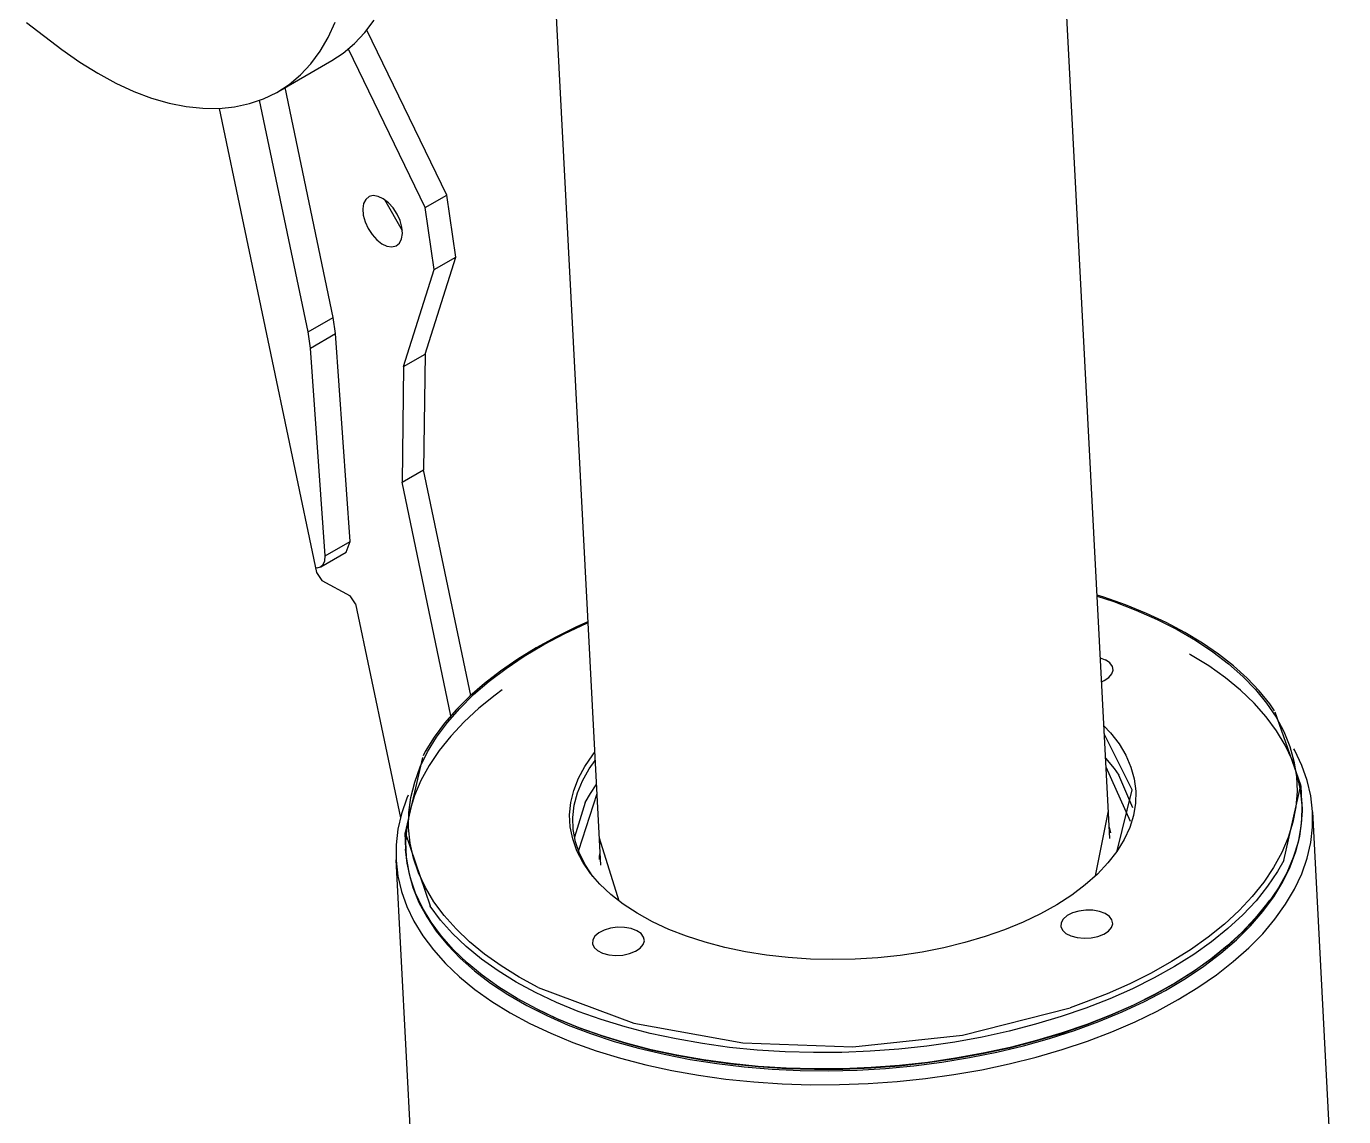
# Model space of a CAD drawing. Extents: x 0 to 258, y 0 to 184.
# Drawn here: x 40.68 to 53.6, y 122.63 to 133.31 of the extents above; entities that cross this region are included whole.
import ezdxf

# ---------------------------------------------------------------- set-up
doc = ezdxf.new("R2010")
doc.units = 0

msp = doc.modelspace()

# ---------------------------------------------------------------- linework, layer by layer
for p, q in [((51.305945, 125.352909), (50.716454, 136.605888)), ((45.788331, 135.104115), (46.313, 125.091236)), ((40.683202, 133.350194), (41.032717, 133.087993)), ((43.643971, 133.205616), (43.712474, 133.354115)), ((44.003367, 133.253569), (44.094349, 133.375922)), ((43.564022, 133.069845), (43.643971, 133.205616)), ((43.901812, 133.145262), (44.003367, 133.253569)), ((44.806729, 131.660038), (44.022769, 133.277434)), ((41.032748, 133.087958), (41.208297, 132.963691)), ((43.473037, 132.947494), (43.564022, 133.069845)), ((43.678629, 132.978349), (43.790201, 133.051549)), ((43.790201, 133.051549), (43.901812, 133.145262)), ((44.594533, 131.537536), (43.84153, 133.091697)), ((41.208297, 132.963691), (41.384813, 132.853387)), ((43.148322, 132.672068), (43.678547, 132.978455)), ((43.371482, 132.839187), (43.473037, 132.947494)), ((41.384813, 132.853387), (41.561401, 132.757602)), ((43.259873, 132.745474), (43.371482, 132.839187)), ((41.561401, 132.757602), (41.737158, 132.676831)), ((41.737158, 132.676831), (41.91119, 132.611481)), ((43.008813, 132.603671), (43.138779, 132.666835)), ((43.138779, 132.666835), (43.259873, 132.745474)), ((43.692834, 130.461477), (43.221876, 132.714666)), ((41.91119, 132.611481), (42.082608, 132.561888)), ((42.082608, 132.561888), (42.250539, 132.528302)), ((42.250539, 132.528302), (42.414128, 132.510892)), ((42.572542, 132.509834), (42.724974, 132.524968)), ((42.724974, 132.524968), (42.870645, 132.5563)), ((42.870645, 132.5563), (43.008813, 132.603671)), ((43.445184, 130.318602), (42.970787, 132.588724)), ((42.414128, 132.510892), (42.572542, 132.509834)), ((42.574971, 132.509879), (43.528528, 127.960639)), ((44.011254, 131.618123), (43.990088, 131.577068)), ((44.043647, 131.644555), (44.011254, 131.618123)), ((44.085049, 131.654556), (44.043647, 131.644555)), ((44.132645, 131.647465), (44.085049, 131.654556)), ((44.183186, 131.623759), (44.132645, 131.647465)), ((44.233229, 131.585042), (44.183186, 131.623759)), ((44.194449, 131.616385), (44.369455, 131.313233)), ((44.594533, 131.537536), (44.806729, 131.660038)), ((44.894766, 131.052918), (44.806776, 131.660065)), ((43.990088, 131.577068), (43.981568, 131.524191)), ((43.981568, 131.524191), (43.986304, 131.463093)), ((44.279367, 131.533959), (44.233229, 131.585042)), ((44.318451, 131.473991), (44.279367, 131.533959)), ((44.682634, 130.930456), (44.594644, 131.537605)), ((43.986304, 131.463093), (44.003952, 131.397942)), ((44.003952, 131.397942), (44.033321, 131.333178)), ((44.347823, 131.409224), (44.318451, 131.473991)), ((44.36547, 131.344073), (44.347823, 131.409224)), ((44.033321, 131.333178), (44.072408, 131.27321)), ((44.072408, 131.27321), (44.118543, 131.222127)), ((44.34052, 131.189046), (44.361687, 131.230101)), ((44.361687, 131.230101), (44.370206, 131.282978)), ((44.370206, 131.282978), (44.36547, 131.344073)), ((44.118543, 131.222127), (44.168589, 131.18341)), ((44.168589, 131.18341), (44.219129, 131.159704)), ((44.219129, 131.159704), (44.266723, 131.152613)), ((44.266723, 131.152613), (44.308127, 131.162614)), ((44.308127, 131.162614), (44.34052, 131.189046)), ((44.594004, 130.10138), (44.894835, 131.05282)), ((44.682639, 130.930583), (44.894835, 131.05282)), ((44.382073, 129.978878), (44.682639, 130.930583)), ((43.445184, 130.318602), (43.692834, 130.461477)), ((43.715387, 130.301613), (43.692712, 130.461538)), ((43.467902, 130.158741), (43.445227, 130.318666)), ((43.467939, 130.158794), (43.715324, 130.301669)), ((43.859521, 128.265703), (43.715324, 130.301669)), ((43.611872, 128.122828), (43.467939, 130.158794)), ((44.382073, 129.978878), (44.594004, 130.10138)), ((44.594091, 130.101372), (44.57856, 128.968028)), ((44.381962, 129.978912), (44.366431, 128.845566)), ((44.366462, 128.845669), (44.578658, 128.967906)), ((45.040884, 126.756257), (44.578658, 128.967906)), ((44.845358, 126.554115), (44.366462, 128.845669)), ((43.611872, 128.122828), (43.859521, 128.265703)), ((43.818545, 128.159846), (43.859463, 128.265571)), ((43.571126, 128.016995), (43.818511, 128.15987)), ((43.518368, 128.008975), (43.533846, 128.007652)), ((43.533846, 128.007652), (43.568385, 128.015563)), ((43.568385, 128.015563), (43.594288, 128.038953)), ((43.594288, 128.038953), (43.609263, 128.075772)), ((43.609263, 128.075772), (43.611988, 128.122746)), ((43.528525, 127.960517), (43.579505, 127.883457)), ((43.579593, 127.88338), (43.858728, 127.731245)), ((51.246292, 127.718035), (51.181073, 127.738063)), ((43.909795, 127.654259), (43.858815, 127.731319)), ((43.909792, 127.654252), (44.350058, 125.554256)), ((51.181491, 127.73007), (51.34395, 127.675283)), ((51.460274, 127.64216), (51.246292, 127.718035)), ((51.34395, 127.675283), (51.562398, 127.59172)), ((51.664696, 127.559052), (51.460274, 127.64216)), ((51.562398, 127.59172), (51.769667, 127.500428)), ((51.858821, 127.468998), (51.664696, 127.559052)), ((51.769667, 127.500428), (51.964921, 127.401773)), ((45.758066, 127.254948), (45.962768, 127.363062)), ((46.075999, 127.4273), (45.87348, 127.327997)), ((45.962768, 127.363062), (46.178837, 127.464368)), ((46.187936, 127.476277), (46.075999, 127.4273)), ((46.178837, 127.464368), (46.188257, 127.468522)), ((52.041944, 127.372312), (51.858821, 127.468998)), ((51.964921, 127.401773), (52.147375, 127.296157)), ((52.213383, 127.269328), (52.041944, 127.372312)), ((45.681376, 127.222579), (45.500386, 127.111404)), ((45.565558, 127.14046), (45.758066, 127.254948)), ((45.87348, 127.327997), (45.681376, 127.222579)), ((52.147375, 127.296157), (52.31629, 127.184)), ((52.372501, 127.160421), (52.213383, 127.269328)), ((45.500386, 127.111404), (45.331156, 126.994852)), ((45.386012, 127.020059), (45.565558, 127.14046)), ((51.264141, 127.102861), (51.213341, 127.12244)), ((51.306109, 127.074582), (51.264242, 127.102972)), ((52.098731, 127.155084), (52.085978, 127.162413)), ((52.276116, 127.045144), (52.098731, 127.155084)), ((52.31629, 127.184), (52.470992, 127.065755)), ((52.518704, 127.045978), (52.372501, 127.160421)), ((45.331156, 126.994852), (45.174314, 126.873322)), ((45.220158, 126.894234), (45.386012, 127.020059)), ((51.296838, 126.931032), (51.326694, 126.966037)), ((51.331509, 127.040575), (51.306109, 127.074582)), ((51.326694, 126.966037), (51.338547, 127.003475)), ((51.338547, 127.003475), (51.331509, 127.040575)), ((52.439493, 126.928828), (52.276116, 127.045144)), ((52.470992, 127.065755), (52.610855, 126.941901)), ((52.651445, 126.926429), (52.518704, 127.045978)), ((45.174314, 126.873322), (45.030436, 126.747232)), ((45.06866, 126.763485), (45.220158, 126.894234)), ((51.225525, 126.889498), (51.25119, 126.90106)), ((51.25119, 126.90106), (51.296838, 126.931032)), ((52.588202, 126.806607), (52.439493, 126.928828)), ((52.610855, 126.941901), (52.735315, 126.812933)), ((52.770224, 126.80222), (52.651445, 126.926429)), ((45.030436, 126.747232), (44.900065, 126.617025)), ((44.93213, 126.628344), (45.06866, 126.763485)), ((45.280467, 126.759495), (45.120254, 126.629966)), ((45.348015, 126.809486), (45.280467, 126.759495)), ((52.721642, 126.678969), (52.588202, 126.806607)), ((52.735315, 126.812933), (52.843874, 126.679372)), ((52.874613, 126.673826), (52.770224, 126.80222)), ((44.900065, 126.617025), (44.783707, 126.483167)), ((44.811118, 126.489353), (44.93213, 126.628344)), ((45.120254, 126.629966), (44.974847, 126.495735)), ((52.839281, 126.546435), (52.721642, 126.678969)), ((52.843874, 126.679372), (52.936091, 126.541757)), ((52.921449, 126.604802), (52.874613, 126.673826)), ((53.178104, 125.877338), (52.927797, 126.591512)), ((44.783707, 126.483167), (44.681808, 126.346143)), ((44.70611, 126.347071), (44.811118, 126.489353)), ((44.974847, 126.495735), (44.844828, 126.35734)), ((51.24815, 126.457564), (51.313314, 126.387579)), ((52.94064, 126.409534), (52.839281, 126.546435)), ((52.936091, 126.541757), (53.011598, 126.400639)), ((44.681808, 126.346143), (44.594771, 126.206469)), ((44.617531, 126.202072), (44.70611, 126.347071)), ((44.844828, 126.35734), (44.730724, 126.215343)), ((51.525063, 125.829151), (51.252264, 126.379046)), ((51.313314, 126.387579), (51.396576, 126.280007)), ((53.025314, 126.268818), (52.94064, 126.409534)), ((53.011598, 126.400639), (53.07009, 126.256589)), ((44.545733, 126.05494), (44.617531, 126.202072)), ((44.594771, 126.206469), (44.572334, 126.162191)), ((44.730724, 126.215343), (44.632993, 126.070312)), ((46.238228, 126.174817), (46.255003, 126.19601)), ((51.396576, 126.280007), (51.463333, 126.168597)), ((53.09296, 126.124853), (53.025314, 126.268818)), ((53.07009, 126.256589), (53.111327, 126.110185)), ((53.119606, 126.214864), (53.109552, 126.232988)), ((53.189578, 126.069357), (53.119606, 126.214864)), ((44.567712, 126.148375), (44.396416, 125.410944)), ((44.632993, 126.070312), (44.552028, 125.922831)), ((46.095679, 125.943572), (46.15865, 126.060422)), ((46.15865, 126.060422), (46.238228, 126.174817)), ((46.201065, 126.034898), (46.259112, 126.117493)), ((51.264811, 126.13954), (51.350266, 126.039081)), ((51.463333, 126.168597), (51.513159, 126.054046)), ((53.143308, 125.978219), (53.09296, 126.124853)), ((53.111327, 126.110185), (53.13514, 125.962018)), ((53.242227, 125.921119), (53.189578, 126.069357)), ((44.49101, 125.906265), (44.545733, 126.05494)), ((46.049718, 125.825004), (46.095679, 125.943572)), ((46.135036, 125.918153), (46.201065, 126.034898)), ((51.507343, 125.519038), (51.269388, 126.052164)), ((51.350266, 126.039081), (51.396078, 125.974472)), ((51.531608, 125.653848), (51.396078, 125.974472)), ((51.513159, 126.054046), (51.545745, 125.937081)), ((51.545745, 125.937081), (51.560879, 125.818442)), ((53.13514, 125.962018), (53.141437, 125.812682)), ((53.176156, 125.829507), (53.143308, 125.978219)), ((44.453582, 125.756649), (44.49101, 125.906265)), ((44.552028, 125.922831), (44.488157, 125.773495)), ((46.021056, 125.705473), (46.049718, 125.825004)), ((46.054917, 125.67983), (46.086215, 125.799541)), ((46.086215, 125.799541), (46.135036, 125.918153)), ((46.213614, 125.795384), (46.271661, 125.877981)), ((51.379695, 125.232769), (51.525063, 125.829151)), ((51.560879, 125.818442), (51.558498, 125.698877)), ((53.012776, 125.13885), (53.178104, 125.877338)), ((53.141437, 125.812682), (53.130219, 125.662783)), ((53.191369, 125.679317), (53.176156, 125.829507)), ((53.190041, 125.709037), (53.181574, 125.868845)), ((53.277353, 125.770743), (53.242227, 125.921119)), ((44.414857, 125.748637), (44.361668, 125.596534)), ((44.42724, 125.778096), (44.414857, 125.748637)), ((44.433606, 125.606694), (44.453582, 125.756649)), ((44.488157, 125.773495), (44.441633, 125.622908)), ((46.009864, 125.585731), (46.021056, 125.705473)), ((46.041344, 125.559797), (46.054917, 125.67983)), ((46.162076, 125.707233), (46.057068, 125.367069)), ((46.276238, 125.790606), (46.095287, 125.235534)), ((46.162076, 125.707233), (46.213614, 125.795384)), ((51.558498, 125.698877), (51.538548, 125.579146)), ((53.188988, 125.528253), (53.191369, 125.679317)), ((53.189959, 125.709117), (53.191546, 125.620688)), ((53.294816, 125.618814), (53.277353, 125.770743)), ((44.361668, 125.596534), (44.326, 125.443571)), ((44.441633, 125.622908), (44.412648, 125.471669)), ((44.431224, 125.457001), (44.433606, 125.606694)), ((46.016241, 125.466536), (46.009864, 125.585731)), ((46.045578, 125.440221), (46.041344, 125.559797)), ((51.16523, 124.986247), (51.291872, 125.62291)), ((51.538548, 125.579146), (51.501208, 125.460004)), ((53.130219, 125.662783), (53.101496, 125.512923)), ((53.191546, 125.620688), (53.180222, 125.469412)), ((53.294551, 125.465938), (53.294816, 125.618814)), ((53.598822, 119.814922), (53.29508, 125.613523)), ((44.326, 125.443571), (44.307982, 125.290345)), ((44.396416, 125.410944), (44.641467, 124.694637)), ((44.412648, 125.471669), (44.401324, 125.320394)), ((44.446306, 125.308176), (44.431224, 125.457001)), ((46.040106, 125.348641), (46.016241, 125.466536)), ((46.067617, 125.321878), (46.045578, 125.440221)), ((51.300125, 125.46324), (51.311237, 125.408471)), ((51.501208, 125.460004), (51.446698, 125.342201)), ((53.101496, 125.512923), (53.055395, 125.363701)), ((53.180222, 125.469412), (53.151237, 125.318177)), ((53.168827, 125.376919), (53.188988, 125.528253)), ((53.276533, 125.312713), (53.294551, 125.465938)), ((44.307982, 125.290345), (44.307717, 125.137469)), ((44.393714, 125.408471), (44.401917, 125.248663)), ((44.401324, 125.320394), (44.4077, 125.16969)), ((44.478852, 125.160816), (44.446306, 125.308176)), ((46.081347, 125.232791), (46.040106, 125.348641)), ((46.107286, 125.205533), (46.067617, 125.321878)), ((46.298725, 125.361351), (46.491196, 124.741402)), ((51.446698, 125.342201), (51.375367, 125.226488)), ((53.055395, 125.363701), (52.992104, 125.215725)), ((53.151237, 125.318177), (53.104713, 125.167587)), ((53.131055, 125.22593), (53.168827, 125.376919)), ((53.240865, 125.15975), (53.276533, 125.312713)), ((44.416617, 125.111551), (44.402012, 125.248771)), ((44.4077, 125.16969), (44.431751, 125.020164)), ((44.528742, 125.015515), (44.478852, 125.160816)), ((46.139684, 125.119721), (46.081347, 125.232791)), ((46.164344, 125.091942), (46.107286, 125.205533)), ((46.301853, 125.14605), (46.304234, 125.176937)), ((46.304234, 125.176937), (46.307091, 125.201676)), ((51.375367, 125.226488), (51.287665, 125.113591)), ((52.992104, 125.215725), (52.911874, 125.069585)), ((53.104713, 125.167587), (53.040843, 125.018251)), ((53.075828, 125.075893), (53.131055, 125.22593)), ((53.187676, 125.007646), (53.240865, 125.15975)), ((44.30746, 125.142565), (44.535002, 120.796525)), ((44.307717, 125.137469), (44.32518, 124.98554)), ((44.449465, 124.962839), (44.416617, 125.111551)), ((46.214752, 125.010144), (46.139684, 125.119721)), ((46.238414, 124.981844), (46.164344, 125.091942)), ((51.287665, 125.113591), (51.184145, 125.004225)), ((52.911874, 125.069585), (52.815032, 124.925872)), ((52.951501, 125.03044), (52.853772, 124.885409)), ((53.012776, 125.13885), (52.951501, 125.03044)), ((53.003372, 124.927411), (53.075828, 125.075893)), ((44.32518, 124.98554), (44.360303, 124.835162)), ((44.431751, 125.020164), (44.473367, 124.872418)), ((44.499812, 124.816205), (44.449465, 124.962839)), ((44.595774, 124.87286), (44.528742, 125.015515)), ((46.306073, 124.90475), (46.214752, 125.010144)), ((46.252145, 124.96417), (46.238414, 124.981844)), ((46.413075, 124.804211), (46.306073, 124.90475)), ((51.065463, 124.899083), (50.932367, 124.798829)), ((51.184145, 125.004225), (51.065463, 124.899083)), ((52.815032, 124.925872), (52.701965, 124.785164)), ((52.91398, 124.781081), (53.003372, 124.927411)), ((53.040843, 125.018251), (52.959877, 124.870772)), ((53.117175, 124.857003), (53.187676, 125.007646)), ((44.360303, 124.835162), (44.412955, 124.686927)), ((44.473367, 124.872418), (44.532396, 124.727045)), ((44.567458, 124.67224), (44.499812, 124.816205)), ((44.679678, 124.733422), (44.595774, 124.87286)), ((46.535077, 124.70916), (46.413075, 124.804211)), ((50.932367, 124.798829), (50.785701, 124.704098)), ((52.701965, 124.785164), (52.573129, 124.648028)), ((52.853772, 124.885409), (52.739665, 124.743413)), ((52.808009, 124.637495), (52.91398, 124.781081)), ((52.959877, 124.870772), (52.862146, 124.725738)), ((53.02964, 124.708421), (53.117175, 124.857003)), ((44.412955, 124.686927), (44.482924, 124.541419)), ((44.532396, 124.727045), (44.608593, 124.584634)), ((44.652133, 124.531524), (44.567458, 124.67224)), ((44.643769, 124.691194), (44.641388, 124.694634)), ((44.745128, 124.554294), (44.643769, 124.691194)), ((44.780117, 124.597765), (44.679678, 124.733422)), ((46.671308, 124.620199), (46.535077, 124.70916)), ((50.785701, 124.704098), (50.626393, 124.615487)), ((51.00267, 124.641974), (50.939987, 124.623559)), ((51.071051, 124.650864), (51.00267, 124.641974)), ((51.140057, 124.649541), (51.071051, 124.650864)), ((51.204573, 124.638111), (51.140057, 124.649541)), ((51.259813, 124.617447), (51.204573, 124.638111)), ((52.573129, 124.648028), (52.429042, 124.515017)), ((52.739665, 124.743413), (52.609649, 124.605017)), ((52.685886, 124.497229), (52.808009, 124.637495)), ((52.844533, 124.712356), (52.730947, 124.571002)), ((52.862146, 124.725738), (52.748042, 124.583742)), ((52.871832, 124.750223), (52.844533, 124.712356)), ((52.925418, 124.56248), (53.02964, 124.708421)), ((44.482924, 124.541419), (44.569937, 124.399214)), ((44.608593, 124.584634), (44.701657, 124.445754)), ((44.753492, 124.394623), (44.652133, 124.531524)), ((44.862765, 124.421759), (44.745128, 124.554294)), ((44.896684, 124.466434), (44.780117, 124.597765)), ((46.820912, 124.537887), (46.671308, 124.620199)), ((46.98295, 124.462775), (46.820927, 124.537916)), ((50.455449, 124.533559), (50.273947, 124.458827)), ((50.626393, 124.615487), (50.455449, 124.533559)), ((50.828487, 124.527613), (50.826106, 124.489995)), ((50.849548, 124.564176), (50.828487, 124.527613)), ((50.887653, 124.596968), (50.849548, 124.564176)), ((50.939987, 124.623559), (50.887653, 124.596968)), ((51.301693, 124.589071), (51.259826, 124.617463)), ((51.327093, 124.555064), (51.301693, 124.589071)), ((51.322278, 124.480526), (51.334131, 124.517964)), ((51.334131, 124.517964), (51.327093, 124.555064)), ((52.429042, 124.515017), (52.270287, 124.386665)), ((52.609649, 124.605017), (52.464242, 124.470786)), ((52.730947, 124.571002), (52.601521, 124.433239)), ((52.748042, 124.583742), (52.618023, 124.445347)), ((52.804922, 124.419759), (52.925418, 124.56248)), ((44.569937, 124.399214), (44.673649, 124.260871)), ((44.701657, 124.445754), (44.811211, 124.310967)), ((44.871131, 124.262088), (44.753492, 124.394623)), ((44.996207, 124.294121), (44.862765, 124.421759)), ((45.028915, 124.33996), (44.896684, 124.466434)), ((46.257815, 124.396388), (46.236755, 124.359825)), ((46.295923, 124.429181), (46.257815, 124.396388)), ((46.348258, 124.455771), (46.295923, 124.429181)), ((46.41094, 124.474186), (46.348258, 124.455771)), ((46.479319, 124.483076), (46.41094, 124.474186)), ((46.548328, 124.481753), (46.479319, 124.483076)), ((46.612844, 124.470323), (46.548328, 124.481753)), ((46.668083, 124.449659), (46.612844, 124.470323)), ((46.709961, 124.421256), (46.668096, 124.449649)), ((46.735361, 124.387252), (46.709961, 124.421256)), ((46.742399, 124.350152), (46.735361, 124.387252)), ((47.156374, 124.395282), (46.98295, 124.462775)), ((47.3401, 124.335862), (47.156374, 124.395282)), ((50.08304, 124.391768), (49.883928, 124.332804)), ((50.273947, 124.458827), (50.08304, 124.391768)), ((50.826106, 124.489995), (50.842457, 124.454107)), ((50.842457, 124.454107), (50.8764, 124.422616)), ((50.8764, 124.422616), (50.925409, 124.397851)), ((50.925409, 124.397851), (50.98585, 124.381659)), ((50.98585, 124.381659), (51.053239, 124.375229)), ((51.053239, 124.375229), (51.122579, 124.379039)), ((51.122579, 124.379039), (51.188727, 124.392824)), ((51.188727, 124.392824), (51.246777, 124.415552)), ((51.246777, 124.415552), (51.292423, 124.445524)), ((51.292423, 124.445524), (51.322278, 124.480526)), ((52.270287, 124.386665), (52.097501, 124.263491)), ((52.464242, 124.470786), (52.304029, 124.341257)), ((52.601521, 124.433239), (52.456773, 124.299617)), ((52.618023, 124.445347), (52.472616, 124.311116)), ((52.548104, 124.360847), (52.685886, 124.497229)), ((52.668622, 124.280818), (52.804922, 124.419759)), ((44.673649, 124.260871), (44.79365, 124.126937)), ((44.811211, 124.310967), (44.936813, 124.180816)), ((45.00457, 124.134454), (44.871131, 124.262088)), ((45.144916, 124.1719), (44.996207, 124.294121)), ((45.176269, 124.21885), (45.028915, 124.33996)), ((46.236755, 124.359825), (46.234373, 124.322207)), ((46.234373, 124.322207), (46.250725, 124.286319)), ((46.250725, 124.286319), (46.284668, 124.254828)), ((46.284668, 124.254828), (46.333677, 124.230063)), ((46.655042, 124.247737), (46.700688, 124.277709)), ((46.700688, 124.277709), (46.730546, 124.312714)), ((46.730546, 124.312714), (46.742399, 124.350152)), ((47.532965, 124.284893), (47.3401, 124.335862)), ((47.733755, 124.242694), (47.532965, 124.284893)), ((49.677876, 124.282308), (49.466186, 124.240602)), ((49.883928, 124.332804), (49.677876, 124.282308)), ((52.097501, 124.263491), (51.91138, 124.145987)), ((52.304029, 124.341257), (52.129658, 124.216951)), ((52.456773, 124.299617), (52.29729, 124.170675)), ((52.472616, 124.311116), (52.312403, 124.181586)), ((52.395218, 124.228899), (52.548104, 124.360847)), ((52.517061, 124.146212), (52.668622, 124.280818)), ((44.79365, 124.126937), (44.929469, 123.997942)), ((44.936813, 124.180816), (45.07796, 124.055827)), ((45.153279, 124.012229), (45.00457, 124.134454)), ((45.308291, 124.055584), (45.144916, 124.1719)), ((45.338162, 124.10359), (45.176269, 124.21885)), ((46.333677, 124.230063), (46.394118, 124.213871)), ((46.394118, 124.213871), (46.461507, 124.207441)), ((46.461507, 124.207441), (46.530847, 124.211251)), ((46.530847, 124.211251), (46.596992, 124.225036)), ((46.596992, 124.225036), (46.655042, 124.247737)), ((47.941193, 124.209532), (47.733755, 124.242694)), ((48.153973, 124.185613), (47.941193, 124.209532)), ((48.370749, 124.171088), (48.153973, 124.185613)), ((48.590149, 124.166061), (48.370749, 124.171088)), ((48.810785, 124.170559), (48.590149, 124.166061)), ((49.031264, 124.184555), (48.810785, 124.170559)), ((49.250194, 124.207944), (49.031264, 124.184555)), ((49.466186, 124.240602), (49.250194, 124.207944)), ((51.91138, 124.145987), (51.712673, 124.034629)), ((52.129658, 124.216951), (51.941828, 124.09837)), ((52.29729, 124.170675), (52.123711, 124.046935)), ((52.312403, 124.181586), (52.138032, 124.05728)), ((52.227842, 124.101918), (52.395218, 124.228899)), ((52.350837, 124.016465), (52.517061, 124.146212)), ((44.929469, 123.997942), (45.080567, 123.874392)), ((45.07796, 124.055827), (45.23408, 123.936498)), ((45.316657, 123.895913), (45.153279, 124.012229)), ((45.485678, 123.945645), (45.308291, 124.055584)), ((45.513935, 123.994648), (45.338162, 124.10359)), ((45.702882, 123.892463), (45.513935, 123.994648)), ((51.712673, 124.034629), (51.502181, 123.929867)), ((51.941828, 124.09837), (51.741298, 123.985991)), ((52.123711, 124.046935), (51.936735, 123.928894)), ((52.138032, 124.05728), (51.950202, 123.938699)), ((52.046651, 123.980413), (52.227842, 124.101918)), ((52.170603, 123.892093), (52.350837, 124.016465)), ((45.080567, 123.874392), (45.246346, 123.756777)), ((45.23408, 123.936498), (45.404549, 123.823312)), ((45.494041, 123.785974), (45.316657, 123.895913)), ((45.67636, 123.842521), (45.485678, 123.945645)), ((45.702882, 123.892463), (46.638053, 123.54152)), ((51.502181, 123.929867), (51.280752, 123.83212)), ((51.528875, 123.880266), (51.305416, 123.781622)), ((51.741298, 123.985991), (51.528875, 123.880266)), ((51.645792, 123.755769), (51.852373, 123.864875)), ((51.936735, 123.928894), (51.737118, 123.817025)), ((51.950202, 123.938699), (51.749675, 123.82632)), ((51.852373, 123.864875), (52.046651, 123.980413)), ((51.977071, 123.773586), (52.170603, 123.892093)), ((45.246346, 123.756777), (45.42616, 123.645562)), ((45.404549, 123.823312), (45.588674, 123.716725)), ((45.684723, 123.68285), (45.494041, 123.785974)), ((45.87957, 123.746601), (45.67636, 123.842494)), ((46.094488, 123.658326), (45.87957, 123.746601)), ((51.049276, 123.741781), (50.915998, 123.694698)), ((51.280752, 123.83212), (51.049276, 123.741781)), ((51.305416, 123.781622), (51.071816, 123.690457)), ((51.427741, 123.653532), (51.645792, 123.755769)), ((51.737118, 123.817025), (51.52566, 123.711782)), ((51.749675, 123.82632), (51.537252, 123.720596)), ((51.771006, 123.661411), (51.977071, 123.773586)), ((45.42616, 123.645562), (45.619289, 123.541184)), ((45.588674, 123.716725), (45.78572, 123.617167)), ((45.887944, 123.586933), (45.684734, 123.682826)), ((45.902033, 123.578713), (45.699746, 123.674169)), ((45.78572, 123.617167), (45.994889, 123.525037)), ((46.320254, 123.578028), (46.094488, 123.658326)), ((49.862992, 123.426775), (50.916011, 123.694698)), ((50.829019, 123.607134), (50.578001, 123.531993)), ((51.071816, 123.690457), (50.829019, 123.607134)), ((51.303215, 123.613585), (51.070678, 123.522833)), ((51.31379, 123.621954), (51.08019, 123.530786)), ((51.199096, 123.558581), (51.427741, 123.653532)), ((51.52566, 123.711782), (51.303215, 123.613585)), ((51.537252, 123.720596), (51.31379, 123.621954)), ((51.553222, 123.556012), (51.771006, 123.661411)), ((45.619289, 123.541184), (45.824979, 123.444056)), ((46.102865, 123.498658), (45.887944, 123.586933)), ((46.115975, 123.49084), (45.902033, 123.578713)), ((45.994889, 123.525037), (46.215342, 123.440709)), ((46.328628, 123.41836), (46.102865, 123.498658)), ((46.340712, 123.410906), (46.115975, 123.49084)), ((46.555953, 123.506024), (46.320254, 123.578028)), ((46.800637, 123.442609), (46.555953, 123.506024)), ((46.638053, 123.54152), (47.707537, 123.349596)), ((50.578001, 123.531993), (50.319776, 123.465334)), ((51.070678, 123.522833), (50.828984, 123.439891)), ((51.08019, 123.530786), (50.837393, 123.447464)), ((50.960778, 123.471292), (51.199096, 123.558581)), ((51.324575, 123.457804), (51.553222, 123.556012)), ((45.824979, 123.444056), (46.042416, 123.354561)), ((46.042416, 123.354561), (46.270738, 123.273051)), ((46.215342, 123.440709), (46.446191, 123.36452)), ((46.564327, 123.346356), (46.328628, 123.41836)), ((46.575342, 123.339231), (46.340712, 123.410906)), ((46.446191, 123.36452), (46.686503, 123.296776)), ((46.809013, 123.282941), (46.564327, 123.346356)), ((47.053324, 123.388036), (46.800637, 123.442609)), ((47.312994, 123.342525), (47.053324, 123.388036)), ((47.707537, 123.349596), (48.788009, 123.311544)), ((48.788009, 123.311544), (49.862992, 123.426775)), ((49.785882, 123.3585), (49.512361, 123.318757)), ((50.055381, 123.407424), (49.785882, 123.3585)), ((50.319776, 123.465334), (50.055381, 123.407424)), ((50.579109, 123.365091), (50.322056, 123.298734)), ((50.586377, 123.372322), (50.32815, 123.305663)), ((50.458997, 123.321083), (50.713748, 123.39202)), ((50.828984, 123.439891), (50.579109, 123.365091)), ((50.837393, 123.447464), (50.586377, 123.372322)), ((50.713748, 123.39202), (50.960778, 123.471292)), ((50.83835, 123.284481), (51.085971, 123.367173)), ((51.085971, 123.367173), (51.324575, 123.457804)), ((46.270738, 123.273051), (46.509048, 123.199849)), ((46.818914, 123.276101), (46.575342, 123.339231)), ((46.686503, 123.296776), (46.935315, 123.23775)), ((47.061698, 123.228368), (46.809013, 123.282941)), ((47.07045, 123.221777), (46.818914, 123.276101)), ((46.935315, 123.23775), (47.191621, 123.187683)), ((47.321368, 123.182857), (47.061698, 123.228368)), ((47.32894, 123.176473), (47.07045, 123.221777)), ((47.578601, 123.306259), (47.312994, 123.342525)), ((47.849076, 123.279385), (47.578601, 123.306259)), ((48.123332, 123.262002), (47.849076, 123.279385)), ((48.40026, 123.254197), (48.123332, 123.262002)), ((48.67875, 123.256049), (48.40026, 123.254197)), ((48.957679, 123.267426), (48.67875, 123.256049)), ((49.235922, 123.288354), (48.957679, 123.267426)), ((49.512361, 123.318757), (49.235922, 123.288354)), ((50.058862, 123.241089), (49.790589, 123.192387)), ((50.063755, 123.247754), (49.794256, 123.19883)), ((49.930471, 123.205325), (50.197554, 123.258769)), ((50.322056, 123.298734), (50.058862, 123.241089)), ((50.32815, 123.305663), (50.063755, 123.247754)), ((50.197554, 123.258769), (50.458997, 123.321083)), ((50.582692, 123.210054), (50.83835, 123.284481)), ((46.509048, 123.199849), (46.756406, 123.135243)), ((46.756406, 123.135243), (47.011832, 123.079487)), ((47.191621, 123.187683), (47.454392, 123.146776)), ((47.586975, 123.146591), (47.321368, 123.182857)), ((47.59334, 123.14037), (47.32894, 123.176473)), ((47.454392, 123.146776), (47.722568, 123.11519)), ((47.857453, 123.119717), (47.586975, 123.146591)), ((47.862588, 123.113618), (47.59334, 123.14037)), ((47.722568, 123.11519), (47.995073, 123.093044)), ((48.131706, 123.102334), (47.857453, 123.119717)), ((48.135595, 123.096315), (47.862588, 123.113618)), ((47.995073, 123.093044), (48.270803, 123.08045)), ((48.408637, 123.094529), (48.131706, 123.102334)), ((48.411267, 123.088536), (48.135595, 123.096315)), ((48.687127, 123.096381), (48.408637, 123.094529)), ((48.688492, 123.090388), (48.411267, 123.088536)), ((48.966053, 123.107758), (48.687127, 123.096381)), ((48.966151, 123.101712), (48.688492, 123.090388)), ((48.827501, 123.084022), (49.106226, 123.100188)), ((49.244296, 123.128686), (48.966053, 123.107758)), ((49.243129, 123.122561), (48.966151, 123.101712)), ((49.106226, 123.100188), (49.383708, 123.125879)), ((49.518311, 123.152824), (49.243129, 123.122561)), ((49.520735, 123.159087), (49.244296, 123.128686)), ((49.383708, 123.125879), (49.658826, 123.160968)), ((49.790589, 123.192387), (49.518311, 123.152824)), ((49.794256, 123.19883), (49.520735, 123.159087)), ((49.658826, 123.160968), (49.930471, 123.205325)), ((49.777698, 123.039109), (50.051317, 123.087123)), ((50.051317, 123.087123), (50.320001, 123.144178)), ((50.320001, 123.144178), (50.582692, 123.210054)), ((47.011832, 123.079487), (47.27432, 123.032804)), ((47.27432, 123.032804), (47.542834, 122.995379)), ((47.542834, 122.995379), (47.816315, 122.967354)), ((47.816315, 122.967354), (48.093685, 122.948833)), ((48.270803, 123.08045), (48.548652, 123.077434)), ((48.548652, 123.077434), (48.827501, 123.084022)), ((48.938115, 122.951029), (49.219997, 122.970926)), ((49.219997, 122.970926), (49.500227, 123.000324)), ((49.500227, 123.000324), (49.777698, 123.039109)), ((48.093685, 122.948833), (48.373844, 122.939917)), ((48.373844, 122.939917), (48.655694, 122.940711)), ((48.655694, 122.940711), (48.938115, 122.951029))]:
    msp.add_line(p, q)

doc.saveas('drawing.dxf')
